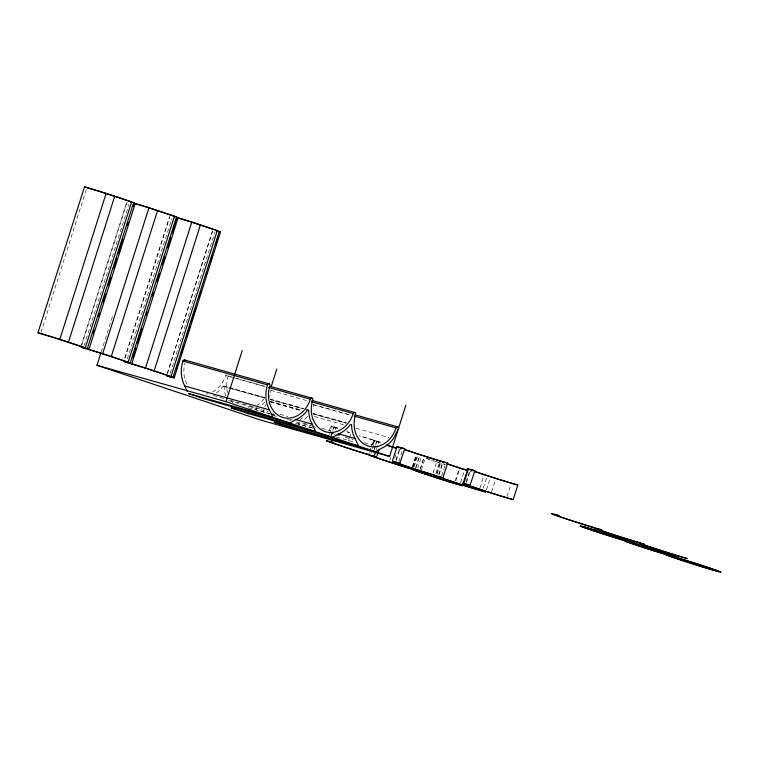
<?xml version="1.0" encoding="UTF-8"?>
<svg xmlns="http://www.w3.org/2000/svg" width="759" height="759" viewBox="0 0 759 759"><rect width="100%" height="100%" fill="white"/><g stroke="black" fill="none" stroke-linecap="round" stroke-linejoin="round"><path stroke-width="0.57" stroke-dasharray="3.79 2.85" d="M40.948 332.508L86.184 189.911M80.786 347.11L126.734 202.264M81.763 344.928L127 202.33M84.145 345.724L129.021 204.256M101.213 351.967L113.195 314.207M124.694 358.087L169.57 216.609M124.96 358.153L169.836 216.676M127.341 358.95L171.857 218.592M167.179 373.551L212.416 230.954M167.445 373.618L212.672 231.021M170.177 373.286L215.053 231.818M263.069 412.298L264.483 407.858M264.834 406.748L265.536 404.528M329.444 430.6L330.867 426.112M329.586 434.527L332.072 426.672A29.098 0.664 17.6 0 1 335.981 427.298L338.362 428.095A26.043 0.588 17.6 0 0 337.565 428.531M330.933 436.017L332.366 431.52M332.717 430.4L333.789 427.032M331.588 435.372L334.083 427.516L332.072 426.672M335.269 429.547L335.981 427.298M348.457 441.026L349.168 438.778M349.529 437.658L350.952 433.161L346.74 431.748M368.694 454.726L369.415 452.478M369.766 451.358L370.838 447.99M371.189 446.871L373.333 440.135L374.396 440.486A29.098 0.664 17.6 0 0 374.918 441.007L380.079 442.914M372.28 444.945L373.703 440.448M372.963 444.973L374.405 440.486M370.999 453.36L372.062 449.992M372.422 448.873L374.918 441.007M374.13 449.233L375.202 445.865M375.553 444.736L376.625 441.368M374.424 449.717L376.919 441.861M376.331 449.508L378.817 441.643L381.198 442.44A26.043 0.588 17.6 0 0 380.401 442.877M389.87 459.859L390.581 457.611M394.614 458.521L396.037 454.034M395.97 460.011L399.528 448.778M396.264 460.495L399.822 449.262M398.883 461.453L402.441 450.229L398.114 448.863M412.251 466.823L415.809 455.599M412.63 467.146L416.549 454.793M412.782 467.269L417.052 453.787M413.313 467.183L416.89 455.95M414.186 466.576L417.754 455.353M415.543 468.066L419.461 455.713M416.198 467.43L419.755 456.197M417.744 468.341L421.302 457.108M420.125 469.138L424.044 456.785M420.382 469.204L423.949 457.971M421.425 469.982L424.993 458.759M433.066 473.075L436.634 461.851L426.084 458.322M435.884 473.426L439.091 463.322M436.586 473.464L439.793 463.36M437.099 473.986L440.656 462.762M438.806 474.347L442.013 464.242M439.1 474.83L443.019 462.487M441.719 475.798L444.926 465.694M455.087 481.168L458.645 469.935M455.969 480.485L459.537 469.252M460.58 482.677L464.138 471.453M466.159 481.965L469.366 471.861M466.453 482.449L470.371 470.096M479.992 487.942L483.549 476.709M483.331 488.094L486.889 476.87M486.481 489.83L490.399 477.477M491.623 491.936L495.542 479.593M506.993 496.68L510.911 484.327M313.154 406.634L313.818 404.86A1.527 1.252 -74.3 0 0 313.894 404.082M216.258 392.925A29.098 23.833 -74.3 0 0 223.061 386.217L228.241 387.232M212.511 391.967A26.043 21.328 -74.3 0 0 225.765 375.382L265.252 386.511M228.222 375.781A1.527 1.252 -74.3 0 1 228.146 376.179L265.375 386.673M270.859 390.354L308.211 401.018M312.575 404.386L350.924 415.192M313.818 404.86L351.047 415.353M229.37 387.545L264.341 397.403M269.976 398.997L303.818 408.532M223.061 386.217L264.796 397.982M270.432 399.566L303.154 408.797L270.375 399.604M223.725 385.952L230.888 388.475M232.017 388.798L264.73 398.02M269.948 401.255L301.532 410.154M312.812 413.332L346.654 422.877M270.413 401.824L301.997 410.733M313.277 413.911L345.99 423.133L313.211 413.949M270.346 401.862L301.93 410.771M314.378 416.492L344.833 425.078M356.113 428.256L388.826 437.478M213.45 395.534L224.73 398.712M230.366 400.306L261.959 409.215M280.005 414.3L287.898 416.53M228.763 400.657L268.24 411.795M269.825 413.693L255.157 409.556A29.098 23.833 -74.3 0 0 258.145 407.915M270.954 414.016L275.46 415.287L270.991 414.091M290.128 419.414L292.386 420.059M303.666 423.237L311.56 425.457M321.712 428.323L330.734 430.865M248.43 407.735L269.862 413.778M272.728 415.325L278.363 416.909M287.395 419.452L290.773 420.41M296.418 422.004L311.076 426.131M312.205 426.454L315.592 427.402M312.661 428.038L297.993 423.901A29.098 23.833 -74.3 0 0 300.981 422.251M331.835 433.446L335.222 434.395M336.351 434.717L339.738 435.666M345.373 437.26L353.277 439.489M364.557 442.668L372.451 444.888M295.782 423.351L312.699 428.114M336.36 437.051L354.406 442.136M437.715 462.184L445.277 464.565M334.083 427.516L338.296 428.93M472.145 471.984A29.098 0.664 17.6 0 1 470.352 471.424M264.758 402.004A29.098 23.833 -74.3 0 1 260.954 405.837M225.765 396.103A29.098 23.833 -74.3 0 1 224.123 386.568M302.471 417.773A26.043 21.328 -74.3 0 1 299.947 419.623M274.284 415.391A26.043 21.328 -74.3 0 1 272.652 412.858M269.635 397.175A26.043 21.328 -74.3 0 1 269.929 394.927M270.375 392.707A26.043 21.328 -74.3 0 1 270.982 390.515A1.527 1.252 -74.3 0 0 271.067 390.126M307.604 416.349A29.098 23.833 -74.3 0 1 303.799 420.182M207.9 393.741A26.043 21.328 -74.3 0 1 206.002 394.12M186.98 384.168A26.043 21.328 -74.3 0 1 184.987 362.925M225.765 375.382A1.527 1.252 -74.3 0 1 226.154 374.699M264.056 398.703A26.043 21.328 -74.3 0 1 257.111 405.287M253.534 407.156A26.043 21.328 -74.3 0 1 251.675 407.83M232.69 402.574A26.043 21.328 -74.3 0 1 231.448 401.056M227.529 392.678A26.043 21.328 -74.3 0 1 228.146 376.179M373.333 440.135A29.098 0.664 17.6 0 1 359.605 435.884M445.172 464.461A26.043 0.588 17.6 0 1 443.009 463.777M438.721 462.402A26.043 0.588 17.6 0 1 432.649 460.419M429.888 459.499A26.043 0.588 17.6 0 1 427.364 458.654M378.817 441.643A26.043 0.588 17.6 0 1 359.5 435.78M349.937 432.706A26.043 0.588 17.6 0 1 346.977 431.738"/><path stroke-width="1.14" d="M38.216 332.831A29.098 0.664 17.6 0 1 59.809 339.396L87.342 348.609A29.098 0.664 17.6 0 1 87.864 349.131L88.926 349.491A29.098 0.664 17.6 0 1 102.655 353.732L130.178 362.954A29.098 0.664 17.6 0 1 130.7 363.476L131.762 363.827A29.098 0.664 17.6 0 1 145.491 368.077L173.014 377.289A29.098 0.664 17.6 0 1 173.536 377.821L166.733 375.857A26.043 0.588 17.6 0 0 160.88 373.143A26.043 0.588 17.6 0 0 126.269 362.318L123.888 361.521A26.043 0.588 17.6 0 0 118.043 358.798A26.043 0.588 17.6 0 0 83.433 347.973L81.052 347.176A26.043 0.588 17.6 0 0 75.207 344.463A26.043 0.588 17.6 0 0 40.597 333.628L37.95 332.774L84.515 186.866A29.098 0.664 17.6 0 1 106.118 193.431L133.641 202.644A29.098 0.664 17.6 0 1 134.163 203.165L135.225 203.526A29.098 0.664 17.6 0 1 148.954 207.767L176.477 216.989A29.098 0.664 17.6 0 1 177.008 217.51M59.809 339.396L106.118 193.431M68.462 342.11L114.761 196.145M85.331 347.764L131.639 201.799M87.342 348.609L133.641 202.644M92.845 333.41L93.917 330.042M98.196 316.569L99.258 313.201M102.826 301.978L105.311 294.113M108.167 285.128L110.662 277.272M113.508 268.288L116.715 258.183M118.138 253.696L122.768 239.094M127.038 225.622L128.11 222.254M133.1 206.533L134.163 203.165M88.926 349.491L135.225 203.526M405.837 405.353L389.633 456.444L260.612 420.069L96.991 365.297L100.862 353.077M102.655 353.732L148.954 207.767M111.298 356.455L157.606 210.49M128.176 362.1L174.475 216.135M130.178 362.954L176.477 216.989M132.483 357.859L135.69 347.755M137.113 343.267L141.743 328.666M146.013 315.194L147.085 311.826M152.075 296.105L153.138 292.737M156.705 281.513L159.191 273.648M162.047 264.663L164.542 256.808M167.388 247.823L170.595 237.719M172.018 233.231L176.648 218.63M131.762 363.827L178.071 217.861A29.098 0.664 17.6 0 1 191.79 222.112L219.323 231.324A29.098 0.664 17.6 0 1 219.844 231.846L218.801 231.609M145.491 368.077L191.79 222.112M154.143 370.8L200.442 224.835M171.012 376.445L217.311 230.48M173.014 377.289L219.323 231.324M176.392 368.836L178.166 363.219M181.022 354.235L183.517 346.379M186.363 337.394L189.57 327.29M190.993 322.803L195.623 308.201M199.181 296.978L200.964 291.361M205.955 275.64L207.017 272.272M210.585 261.039L212.359 255.432M215.926 244.199L218.421 236.343M174.219 377.849L220.527 231.884M96.991 365.297L226.011 401.663L242.216 350.582M271.181 386.758L276.817 368.988M331.351 441.899L333.732 442.696A26.043 0.588 17.6 0 0 339.577 445.41A26.043 0.588 17.6 0 0 374.187 456.244L376.568 457.041A26.043 0.588 17.6 0 0 382.413 459.755A26.043 0.588 17.6 0 0 417.033 470.58L419.414 471.377A26.043 0.588 17.6 0 0 425.258 474.1A26.043 0.588 17.6 0 0 459.869 484.925L462.497 485.769L454.375 483.407A29.098 0.664 17.6 0 1 440.647 479.166L413.124 469.944A29.098 0.664 17.6 0 1 412.602 469.423L411.539 469.071A29.098 0.664 17.6 0 1 397.811 464.821L370.288 455.609A29.098 0.664 17.6 0 1 369.756 455.087L368.694 454.726A29.098 0.664 17.6 0 1 354.975 450.485L327.442 441.264A29.098 0.664 17.6 0 1 331.351 441.899L332.062 439.651M374.187 456.244L375.62 451.747M376.929 455.912L379.064 449.176M392.337 461.33L396.966 446.738M405.562 449.831A26.043 0.588 17.6 0 0 444.916 462.269L447.554 463.123L442.933 477.734L440.286 476.87A26.043 0.588 17.6 0 1 405.676 466.035A26.043 0.588 17.6 0 1 399.832 463.322L404.727 448.787L402.08 447.924A29.098 0.664 17.6 0 0 398.171 447.298M513.131 499.688L504.991 497.306A29.098 0.664 17.6 0 1 491.263 493.065L463.74 483.844A29.098 0.664 17.6 0 1 463.218 483.322L467.848 468.73L472.278 469.887L474.916 470.751L470.03 485.276A26.043 0.588 17.6 0 0 475.874 487.999A26.043 0.588 17.6 0 0 510.484 498.824L513.131 499.688L517.761 485.086L515.114 484.223A26.043 0.588 17.6 0 1 473.853 471.111M463.796 483.455L468.426 468.863M404.727 448.787L404.462 448.721A26.043 0.588 17.6 0 0 400.97 448.161M447.563 463.132L447.298 463.066A26.043 0.588 17.6 0 0 442.82 461.946M517.761 485.086L509.621 482.715A29.098 0.664 17.6 0 1 495.893 478.464L487.25 475.751M442.933 477.734L442.668 477.667A26.043 0.588 17.6 0 0 448.512 480.381A26.043 0.588 17.6 0 0 483.132 491.206L485.769 492.069L477.639 489.697A29.098 0.664 17.6 0 1 463.91 485.447L436.387 476.235A29.098 0.664 17.6 0 1 435.856 475.713L434.793 475.352A29.098 0.664 17.6 0 1 421.074 471.111L393.541 461.889A29.098 0.664 17.6 0 1 397.45 462.525L400.097 463.388M463.218 483.322L470.286 485.343M666.298 554.639L678.593 558.112A29.098 0.664 17.6 0 1 719.845 571.574A29.098 0.664 17.6 0 1 694.333 564.383A29.098 0.664 17.6 0 1 666.288 554.649L665.226 554.288A29.098 0.664 17.6 0 1 634.41 544.497A29.098 0.664 17.6 0 1 623.452 540.304L622.389 539.953A29.098 0.664 17.6 0 1 581.138 526.49A29.098 0.664 17.6 0 1 606.64 533.681A29.098 0.664 17.6 0 1 634.685 543.416L634.107 543.283L635.748 543.776A29.098 0.664 17.6 0 1 666.563 553.567A29.098 0.664 17.6 0 1 677.531 557.761L665.226 554.288M84.515 186.866L86.896 187.663A26.043 0.588 17.6 0 1 114.239 196.097A26.043 0.588 17.6 0 1 131.933 202.283M587.419 527.922L585.037 527.125M630.255 542.258L627.883 541.461M673.1 556.603L670.719 555.806M184.579 359.975L269.189 383.826A1.527 1.252 -74.3 0 1 269.91 385.686A26.043 21.328 -74.3 0 0 282.272 417.27A26.043 21.328 -74.3 0 0 310.374 399.234A1.527 1.252 -74.3 0 1 312.025 398.171A1.527 1.252 -74.3 0 1 312.746 400.031A26.043 21.328 -74.3 0 0 325.108 431.615A26.043 21.328 -74.3 0 0 353.21 413.57A1.527 1.252 -74.3 0 1 354.861 412.517A1.527 1.252 -74.3 0 1 355.591 414.367A26.043 21.328 -74.3 0 0 367.944 445.96A26.043 21.328 -74.3 0 0 396.046 427.915A1.527 1.252 -74.3 0 1 397.697 426.852A1.527 1.252 -74.3 0 1 398.428 428.712L393.342 438.749A29.098 23.833 -74.3 0 1 382.602 447.753L375.458 451.7L290.849 427.848L273.98 422.203L358.58 446.055L355.079 438.541A29.098 23.833 -74.3 0 1 351.559 424.765L350.497 424.404A29.098 23.833 -74.3 0 1 339.766 433.408L332.622 437.355L248.013 413.503L231.144 407.858L315.744 431.71L312.234 424.196A29.098 23.833 -74.3 0 1 308.723 410.42L307.661 410.069A29.098 23.833 -74.3 0 1 296.921 419.072L289.777 423.019L205.177 399.168L188.298 393.513L272.908 417.365L269.398 409.851A29.098 23.833 -74.3 0 1 267.529 384.889A1.527 1.252 -74.3 0 1 269.189 383.826M187.302 391.369L184.798 385.999A29.098 23.833 -74.3 0 1 182.928 361.037L267.529 384.889M270.289 386.407L312.025 398.171M268.629 387.469L310.374 399.234M311.996 400.429L354.861 412.517M311.475 401.805L353.21 413.57M354.832 414.765L397.697 426.852M354.311 416.15L396.046 427.915M306.465 409.784L308.723 410.42M184.798 385.999L269.398 409.851M295.317 419.423L312.234 424.196M338.153 433.768L355.079 438.541M178.071 217.861L177.179 217.577M459.888 468.132L466.377 470.172M395.951 448.189L386.407 445.04M474.593 471.51L486.196 475.39M405.448 449.907L425.704 456.51A29.098 0.664 17.6 0 0 439.423 460.76L440.457 461.092A29.098 0.664 17.6 0 0 439.803 461.074M447.241 463.891L458.834 467.781M226.011 401.663L389.633 456.444M474.916 470.751L474.66 470.684A26.043 0.588 17.6 0 0 470.172 469.565M471.159 470.115A26.043 0.588 17.6 0 1 470.077 469.612M468.369 469.252A29.098 0.664 17.6 0 1 467.848 468.73M467.354 470.4A26.043 0.588 17.6 0 1 446.501 463.502M443.806 462.497A26.043 0.588 17.6 0 1 442.725 461.994M131.316 202.245A26.043 0.588 17.6 0 1 130.387 202.027M215.376 230.024A26.043 0.588 17.6 0 1 216.998 230.935M176.989 217.634A26.043 0.588 17.6 0 1 213.829 229.465M173.688 216.125A26.043 0.588 17.6 0 1 173.223 216.372M134.144 203.289A26.043 0.588 17.6 0 1 172.53 215.679M182.928 361.037A1.527 1.252 -74.3 0 1 185.376 361.047M395.885 448.057A26.043 0.588 17.6 0 1 387.052 445.163M559.022 515.655L558.757 515.589A26.043 0.588 17.6 0 0 564.601 518.302A26.043 0.588 17.6 0 0 599.212 529.127L601.593 529.924A26.043 0.588 17.6 0 0 607.437 532.647A26.043 0.588 17.6 0 0 642.057 543.472L644.429 544.269A26.043 0.588 17.6 0 0 650.283 546.992A26.043 0.588 17.6 0 0 684.893 557.818L687.274 558.615A29.098 0.664 17.6 0 1 653.309 548.074A29.098 0.664 17.6 0 1 637.626 542.315L636.564 541.964A29.098 0.664 17.6 0 1 605.748 532.173A29.098 0.664 17.6 0 1 594.781 527.97L593.718 527.619A29.098 0.664 17.6 0 1 558.804 516.433A29.098 0.664 17.6 0 1 556.375 514.792L559.022 515.655M593.263 530.636A26.043 0.588 17.6 0 0 632.361 542.581A26.043 0.588 17.6 0 0 597.324 530.854A26.043 0.588 17.6 0 0 593.263 530.636M678.944 559.317A26.043 0.588 17.6 0 0 718.033 571.271A26.043 0.588 17.6 0 0 682.996 559.535A26.043 0.588 17.6 0 0 678.944 559.317M636.108 544.981A26.043 0.588 17.6 0 0 675.197 556.926A26.043 0.588 17.6 0 0 640.16 545.199A26.043 0.588 17.6 0 0 636.108 544.981"/></g></svg>
